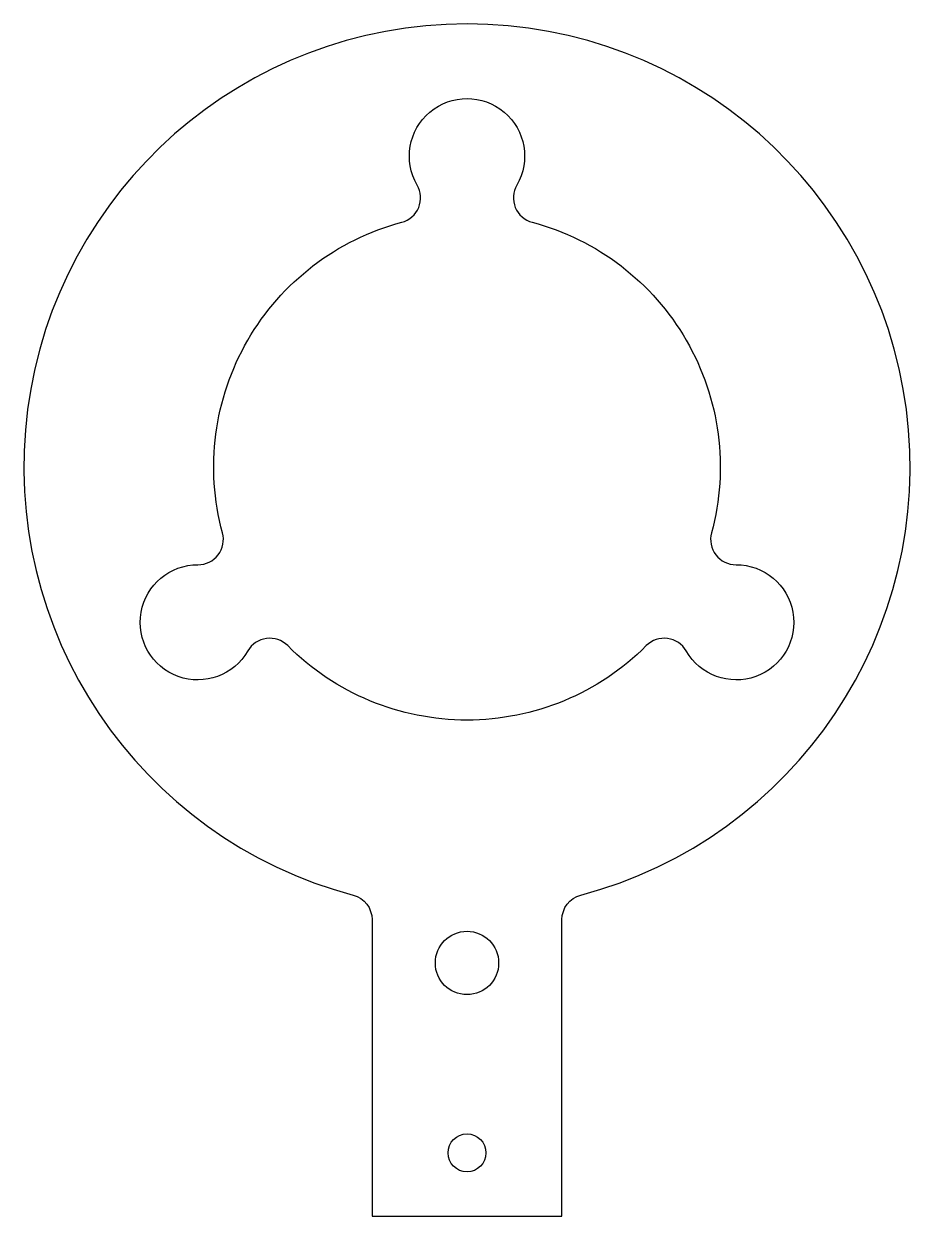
# Model space of a CAD drawing. Header units: millimetres. Extents: x -35 to 35, y 5 to 99.2.
import ezdxf

# ---------------------------------------------------------------- set-up
doc = ezdxf.new("R2010")
doc.units = ezdxf.units.MM

msp = doc.modelspace()

# ---------------------------------------------------------------- linework, layer by layer
for points in [[(8.986, 30.36, 7.658907), (-8.986, 30.36, -0.340049), (-7.5, 28.427), (-7.5, 5), (7.5, 5), (7.5, 28.427, -0.340049)], [(17.314, 49.648, 0.494496), (14.163, 50.066, -0.415069), (-14.163, 50.066, 0.494496), (-17.314, 49.648, -1.737833), (-21.248, 56.462, 0.494496), (-19.311, 58.982, -0.415069), (-5.148, 83.513, 0.494496), (-3.934, 86.451, -1.737833), (3.934, 86.451, 0.494496), (5.148, 83.513, -0.415069), (19.311, 58.982, 0.494496), (21.248, 56.462, -1.737833)]]:
    msp.add_lwpolyline(points, format="xyb", close=True)
for centre, radius in [((0, 25), 2.5), ((0, 10), 1.5)]:
    msp.add_circle(centre, radius)

doc.saveas('drawing.dxf')
